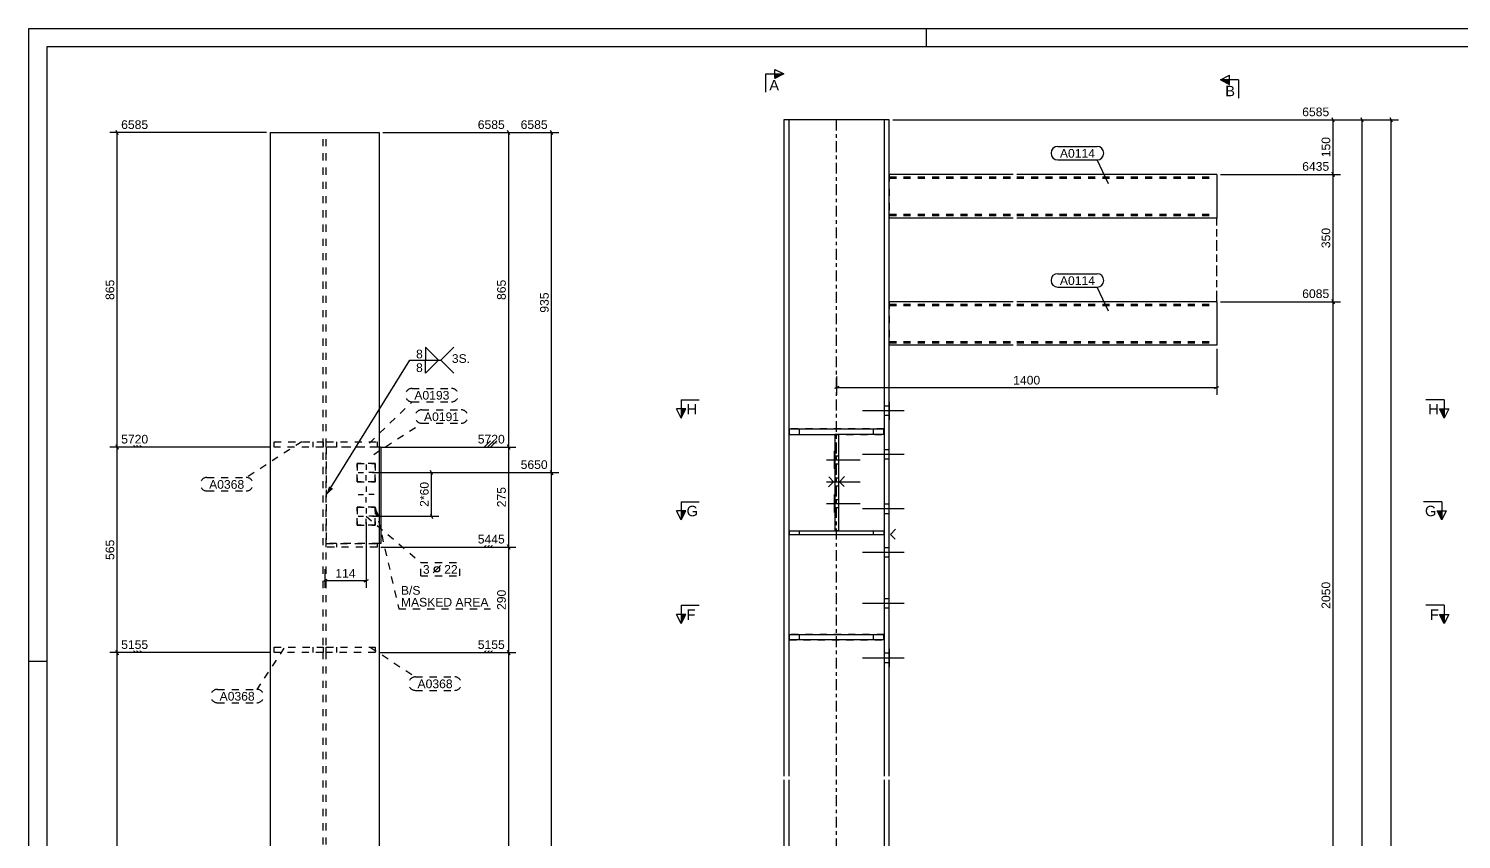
# Model space of a CAD drawing. Header units: millimetres. Extents: x -222 to 619, y -24 to 570.
# Drawn here: x -222.2 to 171.9, y 346.9 to 569.8 of the extents above; entities that cross this region are included whole.
import ezdxf

# ---------------------------------------------------------------- set-up
doc = ezdxf.new("R2010")
doc.units = ezdxf.units.MM
for name, pattern in [('DXK_LINE_DOT2', [3.9198, 1.9599, -1.9599]), ('DXK_LINE_DOT3', [5.9187, 2.979, -0.9799, 0.9799, -0.9799]), ('DXK_LINE_DOT6', [6.9771, 2.979, -1.0191, 1.9599, -1.0191])]:
    doc.linetypes.add(name, pattern=pattern)
doc.styles.add('Arial', font='ARIAL.TTF', dxfattribs={"height": 0.2})

# ---------------------------------------------------------------- blocks, each defined once
blk = doc.blocks.new('Unknown-43704914-2219')
at = {"color": 5, "linetype": 'Continuous'}
for p, q in [((618.77, 569.83), (-222.23, 569.83)), ((-222.23, 569.83), (-222.23, -24.17)), ((613.77, 564.83), (-217.23, 564.83)), ((-217.23, 564.83), (-217.23, -19.17))]:
    blk.add_line(p, q, dxfattribs=at)
at = {"color": 7, "linetype": 'Continuous'}
for p, q in [((24.77, 564.83), (24.77, 569.83)), ((-217.23, 395.83), (-222.23, 395.83))]:
    blk.add_line(p, q, dxfattribs=at)
blk = doc.blocks.new('Part-43704914-8169 - 8151')
at = {"color": 7, "linetype": 'DXK_LINE_DOT2'}
for p, q in [((-154.73, 398.25), (-154.73, 399.75)), ((-154.73, 399.75), (-141.23, 399.75)), ((-141.23, 398.25), (-154.73, 398.25)), ((-144.03, 399.75), (-144.03, 398.25)), ((-141.23, 399.75), (-141.23, 398.25))]:
    blk.add_line(p, q, dxfattribs=at)
blk = doc.blocks.new('Part-43704914-8161 - 8151')
at = {"color": 7, "linetype": 'DXK_LINE_DOT2'}
for p, q in [((-140.38, 454.75), (-140.38, 428.25)), ((-125.8, 454.75), (-140.38, 454.75)), ((-125.8, 428.25), (-140.38, 428.25))]:
    blk.add_line(p, q, dxfattribs=at)
at = {"color": 2, "linetype": 'Continuous'}
for p, q in [((-125.38, 454.75), (-125.8, 454.75)), ((-125.38, 454.75), (-125.38, 428.25)), ((-125.38, 428.25), (-125.8, 428.25))]:
    blk.add_line(p, q, dxfattribs=at)
blk = doc.blocks.new('Part-43704914-8164 - 8151')
at = {"color": 7, "linetype": 'DXK_LINE_DOT2'}
for p, q in [((-140.38, 427.25), (-140.38, 428.25)), ((-140.38, 428.25), (-126.38, 428.25)), ((-126.38, 427.25), (-140.38, 427.25)), ((-137.58, 428.25), (-137.58, 427.25)), ((-126.38, 428.25), (-126.38, 427.25))]:
    blk.add_line(p, q, dxfattribs=at)
blk = doc.blocks.new('Part-43704914-8165 - 8151')
at = {"color": 7, "linetype": 'DXK_LINE_DOT2'}
for p, q in [((-140.38, 454.75), (-140.38, 456.25)), ((-140.38, 456.25), (-126.38, 456.25)), ((-126.38, 454.75), (-140.38, 454.75)), ((-137.58, 456.25), (-137.58, 454.75)), ((-126.38, 456.25), (-126.38, 454.75))]:
    blk.add_line(p, q, dxfattribs=at)
blk = doc.blocks.new('Part-43704914-8167 - 8151')
at = {"color": 7, "linetype": 'DXK_LINE_DOT2'}
for p, q in [((-154.73, 454.75), (-154.73, 456.25)), ((-154.73, 456.25), (-141.23, 456.25)), ((-141.23, 454.75), (-154.73, 454.75)), ((-144.03, 456.25), (-144.03, 454.75)), ((-141.23, 456.25), (-141.23, 454.75))]:
    blk.add_line(p, q, dxfattribs=at)
blk = doc.blocks.new('Part-43704914-8168 - 8151')
at = {"color": 7, "linetype": 'DXK_LINE_DOT2'}
for p, q in [((-140.38, 398.25), (-140.38, 399.75)), ((-140.38, 399.75), (-126.88, 399.75)), ((-126.88, 398.25), (-140.38, 398.25)), ((-137.58, 399.75), (-137.58, 398.25)), ((-126.88, 399.75), (-126.88, 398.25))]:
    blk.add_line(p, q, dxfattribs=at)
blk = doc.blocks.new('Part-43704914-8170 - 8151')
at = {"color": 2, "linetype": 'Continuous'}
for p, q in [((-155.8, 541.25), (-125.8, 541.25)), ((-155.8, 541.25), (-155.8, 208.25)), ((-125.8, 541.25), (-125.8, 208.25))]:
    blk.add_line(p, q, dxfattribs=at)
at = {"color": 7, "linetype": 'DXK_LINE_DOT2'}
for p, q in [((-141.23, 208.25), (-141.23, 541.25)), ((-140.38, 208.25), (-140.38, 541.25))]:
    blk.add_line(p, q, dxfattribs=at)
blk = doc.blocks.new('Bolt-43704914-8171 - 8151')
at = {"color": 3, "linetype": 'Continuous'}
for p, q in [((-129.38, 449.95), (-129.38, 448.48)), ((-131.58, 447.75), (-130.11, 447.75)), ((-129.38, 445.55), (-129.38, 447.02)), ((-127.18, 447.75), (-128.64, 447.75)), ((-131.58, 441.75), (-130.11, 441.75)), ((-129.38, 443.95), (-129.38, 442.48)), ((-127.18, 441.75), (-128.64, 441.75)), ((-129.38, 439.55), (-129.38, 441.02)), ((-129.38, 437.95), (-129.38, 436.48)), ((-131.58, 435.75), (-130.11, 435.75)), ((-129.38, 433.55), (-129.38, 435.02)), ((-127.18, 435.75), (-128.64, 435.75))]:
    blk.add_line(p, q, dxfattribs=at)
blk = doc.blocks.new('Surfacing-43704914-8176 - 8151')
at = {"color": 246, "linetype": 'DXK_LINE_DOT2'}
for p, q in [((-126.88, 438.25), (-131.88, 438.25)), ((-131.88, 438.25), (-131.88, 433.25)), ((-126.88, 433.25), (-126.88, 438.25)), ((-131.88, 433.25), (-126.88, 433.25))]:
    blk.add_line(p, q, dxfattribs=at)
blk = doc.blocks.new('Surfacing-43704914-8177 - 8151')
at = {"color": 246, "linetype": 'DXK_LINE_DOT2'}
for p, q in [((-126.88, 450.25), (-131.88, 450.25)), ((-131.88, 450.25), (-131.88, 445.25)), ((-126.88, 445.25), (-126.88, 450.25)), ((-131.88, 445.25), (-126.88, 445.25))]:
    blk.add_line(p, q, dxfattribs=at)
blk = doc.blocks.new('Surfacing-43704914-8178 - 8151')
at = {"color": 246, "linetype": 'DXK_LINE_DOT2'}
for p, q in [((-131.88, 438.25), (-126.88, 438.25)), ((-131.88, 433.25), (-131.88, 438.25)), ((-126.88, 438.25), (-126.88, 433.25)), ((-126.88, 433.25), (-131.88, 433.25))]:
    blk.add_line(p, q, dxfattribs=at)
blk = doc.blocks.new('Surfacing-43704914-8179 - 8151')
at = {"color": 246, "linetype": 'DXK_LINE_DOT2'}
for p, q in [((-131.88, 450.25), (-126.88, 450.25)), ((-131.88, 445.25), (-131.88, 450.25)), ((-126.88, 450.25), (-126.88, 445.25)), ((-126.88, 445.25), (-131.88, 445.25))]:
    blk.add_line(p, q, dxfattribs=at)
blk = doc.blocks.new('Part-43704914-4250 - 4207')
at = {"color": 2, "linetype": 'Continuous'}
for p, q in [((48.6, 494.75), (14.5, 494.75)), ((104.6, 494.75), (49.6, 494.75)), ((104.6, 494.75), (104.6, 482.75)), ((48.6, 482.75), (14.5, 482.75)), ((104.6, 482.75), (49.6, 482.75))]:
    blk.add_line(p, q, dxfattribs=at)
at = {"color": 7, "linetype": 'DXK_LINE_DOT2'}
for p, q in [((14.5, 494.75), (14.5, 482.75)), ((14.5, 494.07), (48.6, 494.07)), ((14.5, 493.686), (48.6, 493.686)), ((49.6, 494.07), (104.6, 494.07)), ((49.6, 493.686), (104.6, 493.686)), ((14.5, 483.814), (48.6, 483.814)), ((14.5, 483.43), (48.6, 483.43)), ((49.6, 483.814), (104.6, 483.814)), ((49.6, 483.43), (104.6, 483.43))]:
    blk.add_line(p, q, dxfattribs=at)
blk = doc.blocks.new('Part-43704914-4251 - 4207')
at = {"color": 2, "linetype": 'Continuous'}
for p, q in [((48.6, 529.75), (14.5, 529.75)), ((104.6, 529.75), (49.6, 529.75)), ((104.6, 529.75), (104.6, 517.75)), ((48.6, 517.75), (14.5, 517.75)), ((104.6, 517.75), (49.6, 517.75))]:
    blk.add_line(p, q, dxfattribs=at)
at = {"color": 7, "linetype": 'DXK_LINE_DOT2'}
for p, q in [((14.5, 529.75), (14.5, 517.75)), ((14.5, 529.07), (48.6, 529.07)), ((14.5, 528.686), (48.6, 528.686)), ((49.6, 529.07), (104.6, 529.07)), ((49.6, 528.686), (104.6, 528.686)), ((14.5, 518.814), (48.6, 518.814)), ((14.5, 518.43), (48.6, 518.43)), ((49.6, 518.814), (104.6, 518.814)), ((49.6, 518.43), (104.6, 518.43))]:
    blk.add_line(p, q, dxfattribs=at)
blk = doc.blocks.new('Part-43704914-4252 - 4207')
at = {"color": 2, "linetype": 'Continuous'}
for p, q in [((-0.5, 458.25), (0.5, 458.25)), ((-0.5, 458.25), (-0.5, 431.75)), ((0.5, 458.25), (0.5, 431.75)), ((-0.8, 445.25), (-2.1, 446.55)), ((0.8, 445.25), (2.2, 446.65)), ((-0.8, 445.25), (-2.2, 443.85)), ((0.8, 445.25), (2.1, 443.95)), ((-0.5, 431.75), (0.5, 431.75))]:
    blk.add_line(p, q, dxfattribs=at)
blk = doc.blocks.new('Part-43704914-4255 - 4207')
at = {"color": 2, "linetype": 'Continuous'}
for p, q in [((-13, 431.75), (-0.5, 431.75)), ((-13, 431.75), (-13, 430.75)), ((-13, 430.75), (13, 430.75)), ((0.5, 431.75), (13, 431.75)), ((13, 431.75), (13, 430.75))]:
    blk.add_line(p, q, dxfattribs=at)
at = {"color": 7, "linetype": 'DXK_LINE_DOT2'}
for p, q in [((-10.2, 430.75), (-10.2, 431.75)), ((0.5, 431.75), (-0.5, 431.75)), ((10.2, 430.75), (10.2, 431.75))]:
    blk.add_line(p, q, dxfattribs=at)
blk = doc.blocks.new('Part-43704914-4256 - 4207')
at = {"color": 2, "linetype": 'Continuous'}
for p, q in [((-13, 459.75), (13, 459.75)), ((-13, 459.75), (-13, 458.25)), ((-13, 458.25), (-0.5, 458.25)), ((13, 458.25), (0.5, 458.25)), ((13, 459.75), (13, 458.25))]:
    blk.add_line(p, q, dxfattribs=at)
at = {"color": 7, "linetype": 'DXK_LINE_DOT2'}
for p, q in [((-10.2, 458.25), (-10.2, 459.75)), ((0.5, 458.25), (-0.5, 458.25)), ((10.2, 458.25), (10.2, 459.75))]:
    blk.add_line(p, q, dxfattribs=at)
blk = doc.blocks.new('Part-43704914-4258 - 4207')
at = {"color": 7, "linetype": 'DXK_LINE_DOT2'}
for p, q in [((13, 459.75), (-13, 459.75)), ((-13, 459.75), (-13, 458.25)), ((-13, 458.25), (13, 458.25)), ((-10.2, 458.25), (-10.2, 459.75)), ((10.2, 458.25), (10.2, 459.75)), ((13, 458.25), (13, 459.75))]:
    blk.add_line(p, q, dxfattribs=at)
blk = doc.blocks.new('Part-43704914-4259 - 4207')
at = {"color": 2, "linetype": 'Continuous'}
for p, q in [((-13, 403.25), (13, 403.25)), ((-13, 401.75), (-13, 403.25)), ((13, 403.25), (13, 401.75)), ((13, 401.75), (-13, 401.75))]:
    blk.add_line(p, q, dxfattribs=at)
at = {"color": 7, "linetype": 'DXK_LINE_DOT2'}
for p, q in [((-10.2, 401.75), (-10.2, 403.25)), ((10.2, 401.75), (10.2, 403.25))]:
    blk.add_line(p, q, dxfattribs=at)
blk = doc.blocks.new('Part-43704914-4260 - 4207')
at = {"color": 7, "linetype": 'DXK_LINE_DOT2'}
for p, q in [((13, 403.25), (-13, 403.25)), ((-13, 403.25), (-13, 401.75)), ((-10.2, 401.75), (-10.2, 403.25)), ((10.2, 401.75), (10.2, 403.25)), ((13, 401.75), (13, 403.25)), ((-13, 401.75), (13, 401.75))]:
    blk.add_line(p, q, dxfattribs=at)
blk = doc.blocks.new('Part-43704914-4261 - 4207')
at = {"color": 2, "linetype": 'Continuous'}
for p, q in [((-14.5, 544.75), (-14.5, 364.25)), ((14.5, 544.75), (-14.5, 544.75)), ((-13.1, 544.75), (-13.1, 364.25)), ((13.1, 544.75), (13.1, 364.25)), ((14.5, 364.25), (14.5, 544.75)), ((14.8, 430.75), (16.2, 432.15)), ((14.8, 430.75), (16.1, 429.45)), ((-14.5, 363.25), (-14.5, 48.25)), ((-13.1, 363.25), (-13.1, 48.25)), ((13.1, 363.25), (13.1, 48.25)), ((14.5, 48.25), (14.5, 363.25))]:
    blk.add_line(p, q, dxfattribs=at)
at = {"color": 7, "linetype": 'DXK_LINE_DOT3'}
for p, q in [((0, 364.25), (0, 544.75)), ((0, 48.25), (0, 363.25))]:
    blk.add_line(p, q, dxfattribs=at)
blk = doc.blocks.new('Bolt-43704914-4262 - 4207')
at = {"color": 3, "linetype": 'Continuous'}
for p, q in [((-2.75, 451.25), (6.5, 451.25)), ((-0.5, 452.35), (0.5, 452.35)), ((-0.5, 450.15), (0.5, 450.15)), ((-0.5, 446.35), (0.5, 446.35)), ((-2.75, 445.25), (6.5, 445.25)), ((-0.5, 444.15), (0.5, 444.15)), ((-2.75, 439.25), (6.5, 439.25)), ((-0.5, 440.35), (0.5, 440.35)), ((-0.5, 438.15), (0.5, 438.15))]:
    blk.add_line(p, q, dxfattribs=at)
blk = doc.blocks.new('Bolt-43704914-4266 - 4207')
at = {"color": 3, "linetype": 'Continuous'}
for p, q in [((14.5, 466.05), (13.1, 466.05)), ((14.5, 466.05), (13.1, 466.05)), ((18.6, 464.75), (7.1, 464.75)), ((18.6, 464.75), (7.1, 464.75)), ((14.5, 463.45), (13.1, 463.45)), ((14.5, 463.45), (13.1, 463.45)), ((14.5, 454.05), (13.1, 454.05)), ((14.5, 454.05), (13.1, 454.05)), ((18.6, 452.75), (7.1, 452.75)), ((18.6, 452.75), (7.1, 452.75)), ((14.5, 451.45), (13.1, 451.45)), ((14.5, 451.45), (13.1, 451.45)), ((18.6, 437.75), (7.1, 437.75)), ((18.6, 437.75), (7.1, 437.75)), ((14.5, 439.05), (13.1, 439.05)), ((14.5, 439.05), (13.1, 439.05)), ((14.5, 436.45), (13.1, 436.45)), ((14.5, 436.45), (13.1, 436.45)), ((18.6, 425.75), (7.1, 425.75)), ((18.6, 425.75), (7.1, 425.75)), ((14.5, 427.05), (13.1, 427.05)), ((14.5, 427.05), (13.1, 427.05)), ((14.5, 424.45), (13.1, 424.45)), ((14.5, 424.45), (13.1, 424.45)), ((18.6, 411.75), (7.1, 411.75)), ((18.6, 411.75), (7.1, 411.75)), ((14.5, 413.05), (13.1, 413.05)), ((14.5, 413.05), (13.1, 413.05)), ((14.5, 410.45), (13.1, 410.45)), ((14.5, 410.45), (13.1, 410.45)), ((14.5, 398.05), (13.1, 398.05)), ((14.5, 398.05), (13.1, 398.05)), ((18.6, 396.75), (7.1, 396.75)), ((18.6, 396.75), (7.1, 396.75)), ((14.5, 395.45), (13.1, 395.45)), ((14.5, 395.45), (13.1, 395.45))]:
    blk.add_line(p, q, dxfattribs=at)
blk = doc.blocks.new('Surfacing-43704914-4267 - 4207')
at = {"color": 7, "linetype": 'Continuous'}
for p, q in [((0.5, 441.75), (0.55, 441.75)), ((0.55, 441.75), (0.55, 436.75)), ((0.5, 436.75), (0.55, 436.75))]:
    blk.add_line(p, q, dxfattribs=at)
at = {"color": 246, "linetype": 'DXK_LINE_DOT2'}
blk.add_line((0.5, 441.75), (0.5, 436.75), dxfattribs=at)
blk = doc.blocks.new('Surfacing-43704914-4268 - 4207')
at = {"color": 7, "linetype": 'Continuous'}
for p, q in [((0.5, 453.75), (0.55, 453.75)), ((0.55, 453.75), (0.55, 448.75)), ((0.5, 448.75), (0.55, 448.75))]:
    blk.add_line(p, q, dxfattribs=at)
at = {"color": 246, "linetype": 'DXK_LINE_DOT2'}
blk.add_line((0.5, 453.75), (0.5, 448.75), dxfattribs=at)
blk = doc.blocks.new('Surfacing-43704914-4269 - 4207')
at = {"color": 7, "linetype": 'Continuous'}
for p, q in [((-0.5, 441.75), (-0.55, 441.75)), ((-0.55, 436.75), (-0.55, 441.75)), ((-0.5, 436.75), (-0.55, 436.75))]:
    blk.add_line(p, q, dxfattribs=at)
at = {"color": 246, "linetype": 'DXK_LINE_DOT2'}
blk.add_line((-0.5, 436.75), (-0.5, 441.75), dxfattribs=at)
blk = doc.blocks.new('Surfacing-43704914-4270 - 4207')
at = {"color": 7, "linetype": 'Continuous'}
for p, q in [((-0.5, 453.75), (-0.55, 453.75)), ((-0.55, 448.75), (-0.55, 453.75)), ((-0.5, 448.75), (-0.55, 448.75))]:
    blk.add_line(p, q, dxfattribs=at)
at = {"color": 246, "linetype": 'DXK_LINE_DOT2'}
blk.add_line((-0.5, 448.75), (-0.5, 453.75), dxfattribs=at)
blk = doc.blocks.new('Surfacing-43704914-4283 - 4207')
at = {"color": 7, "linetype": 'Continuous'}
for p, q in [((14.5, 467.25), (14.55, 467.25)), ((14.55, 462.25), (14.55, 467.25)), ((14.5, 462.25), (14.55, 462.25))]:
    blk.add_line(p, q, dxfattribs=at)
at = {"color": 246, "linetype": 'DXK_LINE_DOT2'}
blk.add_line((14.5, 462.25), (14.5, 467.25), dxfattribs=at)
blk = doc.blocks.new('Surfacing-43704914-4284 - 4207')
at = {"color": 7, "linetype": 'Continuous'}
for p, q in [((14.5, 467.25), (14.55, 467.25)), ((14.55, 462.25), (14.55, 467.25)), ((14.5, 462.25), (14.55, 462.25))]:
    blk.add_line(p, q, dxfattribs=at)
at = {"color": 246, "linetype": 'DXK_LINE_DOT2'}
blk.add_line((14.5, 462.25), (14.5, 467.25), dxfattribs=at)
blk = doc.blocks.new('Surfacing-43704914-4285 - 4207')
at = {"color": 7, "linetype": 'Continuous'}
for p, q in [((14.5, 399.25), (14.55, 399.25)), ((14.55, 394.25), (14.55, 399.25)), ((14.5, 394.25), (14.55, 394.25))]:
    blk.add_line(p, q, dxfattribs=at)
at = {"color": 246, "linetype": 'DXK_LINE_DOT2'}
blk.add_line((14.5, 394.25), (14.5, 399.25), dxfattribs=at)
blk = doc.blocks.new('Surfacing-43704914-4286 - 4207')
at = {"color": 7, "linetype": 'Continuous'}
for p, q in [((14.5, 399.25), (14.55, 399.25)), ((14.55, 394.25), (14.55, 399.25)), ((14.5, 394.25), (14.55, 394.25))]:
    blk.add_line(p, q, dxfattribs=at)
at = {"color": 246, "linetype": 'DXK_LINE_DOT2'}
blk.add_line((14.5, 394.25), (14.5, 399.25), dxfattribs=at)
blk = doc.blocks.new('Line-43704914-8993 - 4207')
at = {"color": 1, "linetype": 'DXK_LINE_DOT6'}
blk.add_line((104.6, 494.75), (104.6, 517.75), dxfattribs=at)
blk = doc.blocks.new('StraightDimension-43704914-8712 - 8151')
at = {"color": 7, "linetype": 'Continuous'}
for p, q in [((-125.38, 454.75), (-88.18, 454.75)), ((-96.93, 454.75), (-95.18, 456.5)), ((-96.93, 454.75), (-93.43, 454.75)), ((-96.05, 454.75), (-94.3, 456.5)), ((-95.18, 454.75), (-93.43, 456.5)), ((-89.88, 454.15), (-90.48, 455.35)), ((-90.18, 427.25), (-90.18, 454.75)), ((-125.38, 427.25), (-88.18, 427.25)), ((-96.93, 427.25), (-95.18, 429)), ((-96.93, 427.25), (-93.43, 427.25)), ((-96.05, 427.25), (-94.3, 429)), ((-95.18, 427.25), (-93.43, 429)), ((-90.48, 427.85), (-89.88, 426.65))]:
    blk.add_line(p, q, dxfattribs=at)
at = {"color": 0, "linetype": 'Continuous'}
blk.add_wipeout([(-90.78, 455.25), (-90.78, 458.75), (-99.19, 458.75), (-99.19, 455.25)], dxfattribs=at)
at = {"color": 0}
blk.add_wipeout([(-90.48, 444.28), (-93.98, 444.28), (-93.98, 437.72), (-90.48, 437.72)], dxfattribs=at)
at = {"color": 7, "linetype": 'Continuous', "style": 'Arial'}
blk.add_text('5720', height=2.388, dxfattribs=at).set_placement((-98.69, 455.75))
at = {"color": 7, "style": 'Arial'}
blk.add_text('275', height=2.388, rotation=90.0002, dxfattribs=at).set_placement((-90.98, 438.22))
blk = doc.blocks.new('StraightDimension-43704914-8464 - 8151')
at = {"color": 7, "linetype": 'Continuous'}
for p, q in [((-124.8, 541.25), (-76.38, 541.25)), ((-78.08, 540.65), (-78.68, 541.85)), ((-78.38, 447.75), (-78.38, 541.25)), ((-127.64, 447.75), (-76.38, 447.75)), ((-78.68, 448.35), (-78.08, 447.15))]:
    blk.add_line(p, q, dxfattribs=at)
at = {"color": 0, "linetype": 'Continuous'}
blk.add_wipeout([(-78.98, 541.75), (-78.98, 545.25), (-87.39, 545.25), (-87.39, 541.75)], dxfattribs=at)
at = {"color": 0}
blk.add_wipeout([(-78.68, 497.78), (-82.18, 497.78), (-82.18, 491.22), (-78.68, 491.22)], dxfattribs=at)
at = {"color": 7, "linetype": 'Continuous', "style": 'Arial'}
blk.add_text('6585', height=2.388, dxfattribs=at).set_placement((-86.89, 542.25))
at = {"color": 7, "style": 'Arial'}
blk.add_text('935', height=2.388, rotation=90.0002, dxfattribs=at).set_placement((-79.18, 491.72))
blk = doc.blocks.new('StraightDimension-43704914-8798 - 8151')
at = {"color": 7, "linetype": 'Continuous'}
for p, q in [((-129.38, 434.02), (-129.38, 416.04)), ((-140.2, 418.34), (-141.4, 417.74)), ((-140.8, 421.15), (-140.8, 416.04)), ((-140.8, 418.04), (-129.38, 418.04)), ((-129.98, 417.74), (-128.78, 418.34))]:
    blk.add_line(p, q, dxfattribs=at)
at = {"color": 0}
blk.add_wipeout([(-131.81, 418.34), (-131.81, 421.84), (-138.37, 421.84), (-138.37, 418.34)], dxfattribs=at)
at = {"color": 7, "style": 'Arial'}
blk.add_text('114', height=2.388, dxfattribs=at).set_placement((-137.87, 418.84))
blk = doc.blocks.new('StraightDimension-43704914-8465 - 8151')
at = {"color": 7, "linetype": 'Continuous'}
for p, q in [((-127.64, 447.75), (-76.38, 447.75)), ((-78.08, 447.15), (-78.68, 448.35)), ((-78.38, 16), (-78.38, 447.75))]:
    blk.add_line(p, q, dxfattribs=at)
at = {"color": 0, "linetype": 'Continuous'}
blk.add_wipeout([(-78.98, 448.25), (-78.98, 451.75), (-87.39, 451.75), (-87.39, 448.25)], dxfattribs=at)
at = {"color": 7, "linetype": 'Continuous', "style": 'Arial'}
blk.add_text('5650', height=2.388, dxfattribs=at).set_placement((-86.89, 448.75))
blk = doc.blocks.new('StraightDimension-43704914-8711 - 8151')
at = {"color": 7, "linetype": 'Continuous'}
for p, q in [((-124.8, 541.25), (-88.18, 541.25)), ((-89.88, 540.65), (-90.48, 541.85)), ((-90.18, 454.75), (-90.18, 541.25)), ((-125.38, 454.75), (-88.18, 454.75)), ((-96.93, 454.75), (-95.18, 456.5)), ((-96.93, 454.75), (-93.43, 454.75)), ((-96.05, 454.75), (-94.3, 456.5)), ((-95.18, 454.75), (-93.43, 456.5)), ((-90.48, 455.35), (-89.88, 454.15))]:
    blk.add_line(p, q, dxfattribs=at)
at = {"color": 0, "linetype": 'Continuous'}
blk.add_wipeout([(-90.78, 541.75), (-90.78, 545.25), (-99.19, 545.25), (-99.19, 541.75)], dxfattribs=at)
at = {"color": 0}
blk.add_wipeout([(-90.48, 501.28), (-93.98, 501.28), (-93.98, 494.72), (-90.48, 494.72)], dxfattribs=at)
at = {"color": 7, "linetype": 'Continuous', "style": 'Arial'}
blk.add_text('6585', height=2.388, dxfattribs=at).set_placement((-98.69, 542.25))
at = {"color": 7, "style": 'Arial'}
blk.add_text('865', height=2.388, rotation=90.0002, dxfattribs=at).set_placement((-90.98, 495.22))
blk = doc.blocks.new('StraightDimension-43704914-8713 - 8151')
at = {"color": 7, "linetype": 'Continuous'}
for p, q in [((-125.38, 427.25), (-88.18, 427.25)), ((-96.93, 427.25), (-95.18, 429)), ((-96.93, 427.25), (-93.43, 427.25)), ((-96.05, 427.25), (-94.3, 429)), ((-95.18, 427.25), (-93.43, 429)), ((-89.88, 426.65), (-90.48, 427.85)), ((-90.18, 398.25), (-90.18, 427.25)), ((-125.88, 398.25), (-88.18, 398.25)), ((-96.93, 398.25), (-95.18, 400)), ((-96.93, 398.25), (-93.43, 398.25)), ((-96.05, 398.25), (-94.3, 400)), ((-95.18, 398.25), (-93.43, 400)), ((-90.48, 398.85), (-89.88, 397.65))]:
    blk.add_line(p, q, dxfattribs=at)
at = {"color": 0, "linetype": 'Continuous'}
blk.add_wipeout([(-90.78, 427.75), (-90.78, 431.25), (-99.19, 431.25), (-99.19, 427.75)], dxfattribs=at)
at = {"color": 0}
blk.add_wipeout([(-90.48, 416.03), (-93.98, 416.03), (-93.98, 409.47), (-90.48, 409.47)], dxfattribs=at)
at = {"color": 7, "linetype": 'Continuous', "style": 'Arial'}
blk.add_text('5445', height=2.388, dxfattribs=at).set_placement((-98.69, 428.25))
at = {"color": 7, "style": 'Arial'}
blk.add_text('290', height=2.388, rotation=90.0002, dxfattribs=at).set_placement((-90.98, 409.97))
blk = doc.blocks.new('StraightDimension-43704914-8442 - 8151')
at = {"color": 7, "linetype": 'Continuous'}
for p, q in [((-127.64, 447.75), (-109.35, 447.75)), ((-111.1, 447.15), (-111.7, 448.35)), ((-111.4, 441.75), (-111.4, 447.75))]:
    blk.add_line(p, q, dxfattribs=at)
blk = doc.blocks.new('StraightDimension-43704914-8443 - 8151')
at = {"color": 7, "linetype": 'Continuous'}
for p, q in [((-111.4, 435.75), (-111.4, 441.75)), ((-127.64, 435.75), (-109.4, 435.75)), ((-111.7, 436.35), (-111.1, 435.15))]:
    blk.add_line(p, q, dxfattribs=at)
at = {"color": 0}
blk.add_wipeout([(-111.7, 445.68), (-115.2, 445.68), (-115.2, 437.82), (-111.7, 437.82)], dxfattribs=at)
at = {"color": 7, "style": 'Arial'}
blk.add_text('2*60', height=2.388, rotation=90.0002, dxfattribs=at).set_placement((-112.2, 438.32))
blk = doc.blocks.new('StraightDimension-43704914-8563 - 8151')
at = {"color": 7, "linetype": 'Continuous'}
for p, q in [((-156.8, 541.25), (-199.93, 541.25)), ((-197.58, 540.65), (-198.18, 541.85)), ((-197.88, 454.75), (-197.88, 541.25)), ((-155.73, 454.75), (-199.93, 454.75)), ((-198.18, 455.35), (-197.58, 454.15)), ((-192.88, 454.75), (-194.63, 456.5)), ((-191.13, 454.75), (-194.63, 454.75)), ((-192.01, 454.75), (-193.76, 456.5)), ((-191.13, 454.75), (-192.88, 456.5))]:
    blk.add_line(p, q, dxfattribs=at)
at = {"color": 0, "linetype": 'Continuous'}
blk.add_wipeout([(-188.87, 541.75), (-188.87, 545.25), (-197.28, 545.25), (-197.28, 541.75)], dxfattribs=at)
at = {"color": 0}
blk.add_wipeout([(-198.18, 501.28), (-201.68, 501.28), (-201.68, 494.72), (-198.18, 494.72)], dxfattribs=at)
at = {"color": 7, "linetype": 'Continuous', "style": 'Arial'}
blk.add_text('6585', height=2.388, dxfattribs=at).set_placement((-196.78, 542.25))
at = {"color": 7, "style": 'Arial'}
blk.add_text('865', height=2.388, rotation=90.0002, dxfattribs=at).set_placement((-198.68, 495.22))
blk = doc.blocks.new('StraightDimension-43704914-8564 - 8151')
at = {"color": 7, "linetype": 'Continuous'}
for p, q in [((-155.73, 454.75), (-199.93, 454.75)), ((-197.58, 454.15), (-198.18, 455.35)), ((-197.88, 398.25), (-197.88, 454.75)), ((-192.88, 454.75), (-194.63, 456.5)), ((-191.13, 454.75), (-194.63, 454.75)), ((-192.01, 454.75), (-193.76, 456.5)), ((-191.13, 454.75), (-192.88, 456.5)), ((-155.73, 398.25), (-199.93, 398.25)), ((-198.18, 398.85), (-197.58, 397.65)), ((-192.88, 398.25), (-194.63, 400)), ((-191.13, 398.25), (-194.63, 398.25)), ((-192.01, 398.25), (-193.76, 400)), ((-191.13, 398.25), (-192.88, 400))]:
    blk.add_line(p, q, dxfattribs=at)
at = {"color": 0, "linetype": 'Continuous'}
blk.add_wipeout([(-188.87, 455.25), (-188.87, 458.75), (-197.28, 458.75), (-197.28, 455.25)], dxfattribs=at)
at = {"color": 0}
blk.add_wipeout([(-198.18, 429.78), (-201.68, 429.78), (-201.68, 423.22), (-198.18, 423.22)], dxfattribs=at)
at = {"color": 7, "linetype": 'Continuous', "style": 'Arial'}
blk.add_text('5720', height=2.388, dxfattribs=at).set_placement((-196.78, 455.75))
at = {"color": 7, "style": 'Arial'}
blk.add_text('565', height=2.388, rotation=90.0002, dxfattribs=at).set_placement((-198.68, 423.72))
blk = doc.blocks.new('StraightDimension-43704914-8565 - 8151')
at = {"color": 7, "linetype": 'Continuous'}
for p, q in [((-155.73, 398.25), (-199.93, 398.25)), ((-197.58, 397.65), (-198.18, 398.85)), ((-197.88, 16), (-197.88, 398.25)), ((-192.88, 398.25), (-194.63, 400)), ((-191.13, 398.25), (-194.63, 398.25)), ((-192.01, 398.25), (-193.76, 400)), ((-191.13, 398.25), (-192.88, 400))]:
    blk.add_line(p, q, dxfattribs=at)
at = {"color": 0, "linetype": 'Continuous'}
blk.add_wipeout([(-188.87, 398.75), (-188.87, 402.25), (-197.28, 402.25), (-197.28, 398.75)], dxfattribs=at)
at = {"color": 7, "linetype": 'Continuous', "style": 'Arial'}
blk.add_text('5155', height=2.388, dxfattribs=at).set_placement((-196.78, 399.25))
blk = doc.blocks.new('StraightDimension-43704914-8714 - 8151')
at = {"color": 7, "linetype": 'Continuous'}
for p, q in [((-125.88, 398.25), (-88.18, 398.25)), ((-96.93, 398.25), (-95.18, 400)), ((-96.93, 398.25), (-93.43, 398.25)), ((-96.05, 398.25), (-94.3, 400)), ((-95.18, 398.25), (-93.43, 400)), ((-89.88, 397.65), (-90.48, 398.85)), ((-90.18, 16), (-90.18, 398.25))]:
    blk.add_line(p, q, dxfattribs=at)
at = {"color": 0, "linetype": 'Continuous'}
blk.add_wipeout([(-90.78, 398.75), (-90.78, 402.25), (-99.19, 402.25), (-99.19, 398.75)], dxfattribs=at)
at = {"color": 7, "linetype": 'Continuous', "style": 'Arial'}
blk.add_text('5155', height=2.388, dxfattribs=at).set_placement((-98.69, 399.25))
blk = doc.blocks.new('StraightDimension-43704914-5683 - 4207')
at = {"color": 7, "linetype": 'Continuous'}
for p, q in [((15.5, 544.75), (146.6, 544.75)), ((144.9, 544.15), (144.3, 545.35)), ((144.6, 16), (144.6, 544.75))]:
    blk.add_line(p, q, dxfattribs=at)
blk = doc.blocks.new('StraightDimension-43704914-5686 - 4207')
at = {"color": 7, "linetype": 'Continuous'}
for p, q in [((15.5, 544.75), (154.6, 544.75)), ((152.9, 544.15), (152.3, 545.35)), ((152.6, 14.5), (152.6, 544.75))]:
    blk.add_line(p, q, dxfattribs=at)
blk = doc.blocks.new('StraightDimension-43704914-8999 - 4207')
at = {"color": 7, "linetype": 'Continuous'}
for p, q in [((104.6, 481.75), (104.6, 469.17)), ((0, 474.17), (0, 469.17)), ((0.6, 471.47), (-0.6, 470.87)), ((0, 471.17), (104.6, 471.17)), ((104, 470.87), (105.2, 471.47))]:
    blk.add_line(p, q, dxfattribs=at)
at = {"color": 0}
blk.add_wipeout([(56.51, 471.47), (56.51, 474.97), (48.09, 474.97), (48.09, 471.47)], dxfattribs=at)
at = {"color": 7, "style": 'Arial'}
blk.add_text('1400', height=2.388, dxfattribs=at).set_placement((48.59, 471.97))
blk = doc.blocks.new('StraightDimension-43704914-11006 - 4207')
at = {"color": 7, "linetype": 'Continuous'}
for p, q in [((15.5, 544.75), (138.6, 544.75)), ((136.9, 544.15), (136.3, 545.35)), ((136.6, 529.75), (136.6, 544.75)), ((105.6, 529.75), (138.6, 529.75)), ((136.3, 530.35), (136.9, 529.15))]:
    blk.add_line(p, q, dxfattribs=at)
at = {"color": 0, "linetype": 'Continuous'}
blk.add_wipeout([(136, 545.25), (136, 548.75), (127.59, 548.75), (127.59, 545.25)], dxfattribs=at)
at = {"color": 0}
blk.add_wipeout([(136.3, 540.53), (132.8, 540.53), (132.8, 533.97), (136.3, 533.97)], dxfattribs=at)
at = {"color": 7, "linetype": 'Continuous', "style": 'Arial'}
blk.add_text('6585', height=2.388, dxfattribs=at).set_placement((128.09, 545.75))
at = {"color": 7, "style": 'Arial'}
blk.add_text('150', height=2.388, rotation=90.0002, dxfattribs=at).set_placement((135.8, 534.47))
blk = doc.blocks.new('StraightDimension-43704914-11007 - 4207')
at = {"color": 7, "linetype": 'Continuous'}
for p, q in [((105.6, 529.75), (138.6, 529.75)), ((136.9, 529.15), (136.3, 530.35)), ((136.6, 494.75), (136.6, 529.75)), ((105.6, 494.75), (138.6, 494.75)), ((136.3, 495.35), (136.9, 494.15))]:
    blk.add_line(p, q, dxfattribs=at)
at = {"color": 0, "linetype": 'Continuous'}
blk.add_wipeout([(136, 530.25), (136, 533.75), (127.59, 533.75), (127.59, 530.25)], dxfattribs=at)
at = {"color": 0}
blk.add_wipeout([(136.3, 515.53), (132.8, 515.53), (132.8, 508.97), (136.3, 508.97)], dxfattribs=at)
at = {"color": 7, "linetype": 'Continuous', "style": 'Arial'}
blk.add_text('6435', height=2.388, dxfattribs=at).set_placement((128.09, 530.75))
at = {"color": 7, "style": 'Arial'}
blk.add_text('350', height=2.388, rotation=90.0002, dxfattribs=at).set_placement((135.8, 509.47))
blk = doc.blocks.new('StraightDimension-43704914-11008 - 4207')
at = {"color": 7, "linetype": 'Continuous'}
for p, q in [((105.6, 494.75), (138.6, 494.75)), ((136.9, 494.15), (136.3, 495.35)), ((136.6, 333.25), (136.6, 494.75)), ((105.6, 333.25), (138.6, 333.25)), ((136.3, 333.85), (136.9, 332.65))]:
    blk.add_line(p, q, dxfattribs=at)
at = {"color": 0, "linetype": 'Continuous'}
blk.add_wipeout([(136, 495.25), (136, 498.75), (127.59, 498.75), (127.59, 495.25)], dxfattribs=at)
at = {"color": 0}
blk.add_wipeout([(136.3, 418.21), (132.8, 418.21), (132.8, 409.79), (136.3, 409.79)], dxfattribs=at)
at = {"color": 7, "linetype": 'Continuous', "style": 'Arial'}
blk.add_text('6085', height=2.388, dxfattribs=at).set_placement((128.09, 495.75))
at = {"color": 7, "style": 'Arial'}
blk.add_text('2050', height=2.388, rotation=90.0002, dxfattribs=at).set_placement((135.8, 410.29))
blk = doc.blocks.new('Mark-43704914-8829 - 8151')
at = {"color": 0}
blk.add_wipeout([(-103.86, 461.91), (-103.86, 464.41), (-113.49, 464.41), (-113.49, 461.91)], dxfattribs=at)
blk.add_wipeout([(-103.86, 461.91), (-103.86, 464.41), (-113.49, 464.41), (-113.49, 461.91)], dxfattribs=at)
at = {"color": 3, "linetype": 'DXK_LINE_DOT2'}
for p, q in [((-127.32, 452.72), (-114.09, 461.31)), ((-114.09, 465.01), (-103.26, 465.01)), ((-114.09, 461.31), (-103.26, 461.31))]:
    blk.add_line(p, q, dxfattribs=at)
for centre, start, end in [((-114.09, 463.16), 90, 270), ((-103.26, 463.16), 270, 90)]:
    blk.add_arc(centre, 1.85, start, end, dxfattribs=at)
at = {"color": 3, "style": 'Arial'}
blk.add_text('A0191', height=2.388, dxfattribs=at).set_placement((-113.49, 461.91))
blk = doc.blocks.new('Mark-43704914-8329 - 8151')
at = {"color": 0}
blk.add_wipeout([(-106.5, 467.81), (-106.5, 470.31), (-116.14, 470.31), (-116.14, 467.81)], dxfattribs=at)
blk.add_wipeout([(-106.5, 467.81), (-106.5, 470.31), (-116.14, 470.31), (-116.14, 467.81)], dxfattribs=at)
at = {"color": 3, "linetype": 'DXK_LINE_DOT2'}
for p, q in [((-116.74, 470.91), (-105.9, 470.91)), ((-128.5, 455.88), (-116.74, 467.21)), ((-116.74, 467.21), (-105.9, 467.21))]:
    blk.add_line(p, q, dxfattribs=at)
for centre, start, end in [((-116.74, 469.06), 90, 270), ((-105.9, 469.06), 270, 90)]:
    blk.add_arc(centre, 1.85, start, end, dxfattribs=at)
at = {"color": 3, "style": 'Arial'}
blk.add_text('A0193', height=2.388, dxfattribs=at).set_placement((-116.14, 467.81))
blk = doc.blocks.new('Mark-43704914-8325 - 8151')
at = {"color": 0}
blk.add_wipeout([(-162.96, 443.3), (-162.96, 445.8), (-172.59, 445.8), (-172.59, 443.3)], dxfattribs=at)
blk.add_wipeout([(-162.96, 443.3), (-162.96, 445.8), (-172.59, 445.8), (-172.59, 443.3)], dxfattribs=at)
at = {"color": 3, "linetype": 'DXK_LINE_DOT2'}
for p, q in [((-147.05, 456.25), (-162.36, 446.4)), ((-173.19, 446.4), (-162.36, 446.4)), ((-173.19, 442.7), (-162.36, 442.7))]:
    blk.add_line(p, q, dxfattribs=at)
for centre, start, end in [((-173.19, 444.55), 90, 270), ((-162.36, 444.55), 270, 90)]:
    blk.add_arc(centre, 1.85, start, end, dxfattribs=at)
at = {"color": 3, "style": 'Arial'}
blk.add_text('A0368', height=2.388, dxfattribs=at).set_placement((-172.59, 443.3))
blk = doc.blocks.new('Mark-43704914-8343 - 8151')
at = {"color": 0}
blk.add_wipeout([(-105.63, 388.46), (-105.63, 390.96), (-115.26, 390.96), (-115.26, 388.46)], dxfattribs=at)
blk.add_wipeout([(-105.63, 388.46), (-105.63, 390.96), (-115.26, 390.96), (-115.26, 388.46)], dxfattribs=at)
at = {"color": 3, "linetype": 'DXK_LINE_DOT2'}
for p, q in [((-128.28, 399.75), (-115.86, 391.56)), ((-115.86, 391.56), (-105.03, 391.56)), ((-115.86, 387.86), (-105.03, 387.86))]:
    blk.add_line(p, q, dxfattribs=at)
for centre, start, end in [((-115.86, 389.71), 90, 270), ((-105.03, 389.71), 270, 90)]:
    blk.add_arc(centre, 1.85, start, end, dxfattribs=at)
at = {"color": 3, "style": 'Arial'}
blk.add_text('A0368', height=2.388, dxfattribs=at).set_placement((-115.26, 388.46))
blk = doc.blocks.new('Mark-43704914-8350 - 8151')
at = {"color": 0}
blk.add_wipeout([(-160.06, 385.04), (-160.06, 387.54), (-169.7, 387.54), (-169.7, 385.04)], dxfattribs=at)
blk.add_wipeout([(-160.06, 385.04), (-160.06, 387.54), (-169.7, 387.54), (-169.7, 385.04)], dxfattribs=at)
at = {"color": 3, "linetype": 'DXK_LINE_DOT2'}
for p, q in [((-152, 399.42), (-159.46, 388.14)), ((-170.3, 388.14), (-159.46, 388.14)), ((-170.3, 384.44), (-159.46, 384.44))]:
    blk.add_line(p, q, dxfattribs=at)
for centre, start, end in [((-170.3, 386.29), 90, 270), ((-159.46, 386.29), 270, 90)]:
    blk.add_arc(centre, 1.85, start, end, dxfattribs=at)
at = {"color": 3, "style": 'Arial'}
blk.add_text('A0368', height=2.388, dxfattribs=at).set_placement((-169.7, 385.04))
blk = doc.blocks.new('Mark-43704914-8817 - 8151')
at = {"color": 0}
blk.add_wipeout([(-111.93, 419.93), (-111.93, 422.43), (-113.78, 422.43), (-113.78, 419.93)], dxfattribs=at)
blk.add_wipeout([(-111.93, 419.93), (-111.93, 422.43), (-113.78, 422.43), (-113.78, 419.93)], dxfattribs=at)
at = {"color": 3, "linetype": 'DXK_LINE_DOT2'}
for p in [(-129.38, 435.75), (-114.38, 419.33)]:
    blk.add_line(p, (-114.38, 423.03), dxfattribs=at)
at = {"color": 0}
blk.add_wipeout([(-108.68, 419.93), (-108.68, 422.43), (-111.18, 422.43), (-111.18, 419.93)], dxfattribs=at)
at = {"color": 3, "style": 'Arial'}
blk.add_text('3', height=2.39, dxfattribs=at).set_placement((-113.78, 419.93))
at = {"color": 0}
blk.add_wipeout([(-104.22, 419.93), (-104.22, 422.43), (-107.93, 422.43), (-107.93, 419.93)], dxfattribs=at)
blk.add_wipeout([(-104.22, 419.93), (-104.22, 422.43), (-107.93, 422.43), (-107.93, 419.93)], dxfattribs=at)
at = {"color": 3, "linetype": 'DXK_LINE_DOT2'}
for p, q in [((-114.38, 423.03), (-103.62, 423.03)), ((-103.62, 419.33), (-103.62, 423.03)), ((-114.38, 419.33), (-103.62, 419.33))]:
    blk.add_line(p, q, dxfattribs=at)
at = {"color": 3, "linetype": 'Continuous'}
blk.add_line((-110.93, 420.18), (-108.93, 422.18), dxfattribs=at)
blk.add_circle((-109.93, 421.18), 0.75, dxfattribs=at)
at = {"color": 3, "style": 'Arial'}
blk.add_text('22', height=2.388, dxfattribs=at).set_placement((-107.93, 419.93))
blk = doc.blocks.new('Mark-43704914-8822 - 8151')
at = {"linetype": 'Continuous'}
blk.add_hatch(color=7, dxfattribs=at).paths.add_polyline_path([(-126.8, 435.7), (-126.88, 438.25), (-125.83, 435.93)])
at = {"color": 0}
blk.add_wipeout([(-114.46, 414.16), (-114.46, 416.66), (-119.83, 416.66), (-119.83, 414.16)], dxfattribs=at)
blk.add_wipeout([(-114.46, 414.16), (-114.46, 416.66), (-119.83, 416.66), (-119.83, 414.16)], dxfattribs=at)
blk.add_wipeout([(-95.76, 410.91), (-95.76, 413.41), (-119.83, 413.41), (-119.83, 410.91)], dxfattribs=at)
blk.add_wipeout([(-95.76, 410.91), (-95.76, 413.41), (-119.83, 413.41), (-119.83, 410.91)], dxfattribs=at)
at = {"color": 7, "linetype": 'DXK_LINE_DOT2'}
for p, q in [((-126.88, 438.25), (-120.43, 410.31)), ((-120.43, 410.31), (-95.16, 410.31))]:
    blk.add_line(p, q, dxfattribs=at)
at = {"color": 7, "style": 'Arial'}
for s, height, p in [('B/', 2.388, (-119.83, 414.16)), ('S', 2.39, (-116.68, 414.16)), ('MASKED AREA', 2.3877, (-119.83, 410.91))]:
    blk.add_text(s, height=height, dxfattribs=at).set_placement(p)
blk = doc.blocks.new('WeldMark-43704914-10591 - 8151')
at = {"linetype": 'Continuous'}
blk.add_hatch(color=3, dxfattribs=at).paths.add_polyline_path([(-138.53, 443.3), (-140.38, 441.5), (-139.6, 443.96)])
at = {"color": 3, "linetype": 'Continuous'}
for q in [(-105.25, 482.24), (-105.25, 475.1)]:
    blk.add_line((-108.82, 478.67), q, dxfattribs=at)
at = {"color": 0}
blk.add_wipeout([(-113.62, 478.97), (-113.62, 481.87), (-115.87, 481.87), (-115.87, 478.97)], dxfattribs=at)
at = {"color": 3, "linetype": 'Continuous'}
for p, q in [((-109.53, 478.67), (-113.11, 482.24)), ((-113.11, 482.24), (-113.11, 478.67)), ((-113.11, 478.67), (-109.53, 478.67))]:
    blk.add_line(p, q, dxfattribs=at)
at = {"color": 0, "linetype": 'Continuous'}
blk.add_wipeout([(-100.82, 477.92), (-100.82, 480.42), (-105.82, 480.42), (-105.82, 477.92)], dxfattribs=at)
at = {"color": 3, "linetype": 'Continuous', "style": 'Arial'}
blk.add_text('3S.', height=2.388, dxfattribs=at).set_placement((-105.82, 477.92))
at = {"color": 0, "linetype": 'Continuous'}
blk.add_wipeout([(-113.62, 475.22), (-113.62, 478.12), (-115.87, 478.12), (-115.87, 475.22)], dxfattribs=at)
at = {"color": 3, "linetype": 'Continuous'}
for p, q in [((-140.38, 441.5), (-117.42, 478.67)), ((-117.42, 478.67), (-108.82, 478.67)), ((-113.11, 478.67), (-109.53, 478.67)), ((-109.53, 478.67), (-113.11, 475.1)), ((-113.11, 475.1), (-113.11, 478.67))]:
    blk.add_line(p, q, dxfattribs=at)
at = {"color": 3, "style": 'Arial'}
blk.add_text('8', height=2.39, dxfattribs=at).set_placement((-115.67, 479.17))
at = {"color": 3, "linetype": 'Continuous', "style": 'Arial'}
blk.add_text('8', height=2.39, dxfattribs=at).set_placement((-115.67, 475.42))
blk = doc.blocks.new('Mark-43704914-4313 - 4207')
at = {"color": 0}
blk.add_wipeout([(71.07, 499.35), (71.07, 501.85), (61.44, 501.85), (61.44, 499.35)], dxfattribs=at)
blk.add_wipeout([(71.07, 499.35), (71.07, 501.85), (61.44, 501.85), (61.44, 499.35)], dxfattribs=at)
at = {"color": 3, "linetype": 'Continuous'}
for p, q in [((60.84, 502.45), (71.67, 502.45)), ((60.84, 498.75), (71.67, 498.75)), ((74.84, 492.16), (71.67, 498.75))]:
    blk.add_line(p, q, dxfattribs=at)
for centre, start, end in [((60.84, 500.6), 90, 270), ((71.67, 500.6), 270, 90)]:
    blk.add_arc(centre, 1.85, start, end, dxfattribs=at)
at = {"color": 3, "style": 'Arial'}
blk.add_text('A0114', height=2.388, dxfattribs=at).set_placement((61.44, 499.35))
blk = doc.blocks.new('Mark-43704914-4314 - 4207')
at = {"color": 0}
blk.add_wipeout([(71.07, 534.35), (71.07, 536.85), (61.44, 536.85), (61.44, 534.35)], dxfattribs=at)
blk.add_wipeout([(71.07, 534.35), (71.07, 536.85), (61.44, 536.85), (61.44, 534.35)], dxfattribs=at)
at = {"color": 3, "linetype": 'Continuous'}
for p, q in [((60.84, 537.45), (71.67, 537.45)), ((60.84, 533.75), (71.67, 533.75)), ((74.84, 527.16), (71.67, 533.75))]:
    blk.add_line(p, q, dxfattribs=at)
for centre, start, end in [((60.84, 535.6), 90, 270), ((71.67, 535.6), 270, 90)]:
    blk.add_arc(centre, 1.85, start, end, dxfattribs=at)
at = {"color": 3, "style": 'Arial'}
blk.add_text('A0114', height=2.388, dxfattribs=at).set_placement((61.44, 534.35))
blk = doc.blocks.new('SectionMark-43704914-5181 - 4207')
at = {"color": 0, "linetype": 'Continuous'}
blk.add_wipeout([(109.6, 551.25), (109.6, 554.25), (106.93, 554.25), (106.93, 551.25)], dxfattribs=at)
at = {"linetype": 'Continuous'}
blk.add_hatch(color=6, dxfattribs=at).paths.add_polyline_path([(108.1, 555.75), (108.1, 554.5), (105.6, 555.75)])
at = {"color": 6, "linetype": 'Continuous'}
for p, q in [((105.6, 555.75), (108.1, 557)), ((110.6, 555.75), (105.6, 555.75)), ((105.6, 555.75), (108.1, 554.5)), ((108.1, 554.5), (108.1, 557)), ((110.6, 555.75), (110.6, 550.75))]:
    blk.add_line(p, q, dxfattribs=at)
at = {"color": 6, "linetype": 'Continuous', "style": 'Arial'}
blk.add_text('B', height=2.87, dxfattribs=at).set_placement((106.93, 551.25))
blk = doc.blocks.new('SectionMark-43704914-5520 - 4207')
at = {"color": 0, "linetype": 'Continuous'}
for points in [[(-38.14, 435.75), (-38.14, 438.75), (-41.25, 438.75), (-41.25, 435.75)], [(164.97, 435.75), (164.97, 438.75), (161.86, 438.75), (161.86, 435.75)]]:
    blk.add_wipeout(points, dxfattribs=at)
at = {"linetype": 'Continuous'}
for points in [[(-42.75, 437.25), (-41.5, 437.25), (-42.75, 434.75)], [(165.22, 437.25), (166.47, 437.25), (166.47, 434.75)]]:
    blk.add_hatch(color=6, dxfattribs=at).paths.add_polyline_path(points)
at = {"color": 6, "linetype": 'Continuous'}
for p, q in [((-42.75, 439.75), (-37.75, 439.75)), ((-42.75, 439.75), (-42.75, 434.75)), ((166.47, 439.75), (161.47, 439.75)), ((166.47, 439.75), (166.47, 434.75)), ((-42.75, 434.75), (-44, 437.25)), ((-41.5, 437.25), (-44, 437.25)), ((-42.75, 434.75), (-41.5, 437.25)), ((165.22, 437.25), (167.72, 437.25)), ((166.47, 434.75), (165.22, 437.25)), ((167.72, 437.25), (166.47, 434.75))]:
    blk.add_line(p, q, dxfattribs=at)
at = {"color": 6, "linetype": 'Continuous', "style": 'Arial'}
for p in [(-41.25, 435.75), (161.86, 435.75)]:
    blk.add_text('G', height=2.87, dxfattribs=at).set_placement(p)
blk = doc.blocks.new('SectionMark-43704914-5424 - 4207')
at = {"color": 0, "linetype": 'Continuous'}
for points in [[(-38.81, 407.25), (-38.81, 410.25), (-41.25, 410.25), (-41.25, 407.25)], [(165.64, 407.25), (165.64, 410.25), (163.2, 410.25), (163.2, 407.25)]]:
    blk.add_wipeout(points, dxfattribs=at)
at = {"linetype": 'Continuous'}
for points in [[(-42.75, 408.75), (-41.5, 408.75), (-42.75, 406.25)], [(165.89, 408.75), (167.14, 408.75), (167.14, 406.25)]]:
    blk.add_hatch(color=6, dxfattribs=at).paths.add_polyline_path(points)
at = {"color": 6, "linetype": 'Continuous'}
for p, q in [((-42.75, 411.25), (-37.75, 411.25)), ((-42.75, 411.25), (-42.75, 406.25)), ((167.14, 411.25), (162.14, 411.25)), ((167.14, 411.25), (167.14, 406.25)), ((-42.75, 406.25), (-44, 408.75)), ((-41.5, 408.75), (-44, 408.75)), ((-42.75, 406.25), (-41.5, 408.75)), ((165.89, 408.75), (168.39, 408.75)), ((167.14, 406.25), (165.89, 408.75)), ((168.39, 408.75), (167.14, 406.25))]:
    blk.add_line(p, q, dxfattribs=at)
at = {"color": 6, "linetype": 'Continuous', "style": 'Arial'}
for p in [(-41.25, 407.25), (163.2, 407.25)]:
    blk.add_text('F', height=2.87, dxfattribs=at).set_placement(p)
blk = doc.blocks.new('SectionMark-43704914-5608 - 4207')
at = {"color": 0, "linetype": 'Continuous'}
for points in [[(-38.36, 463.75), (-38.36, 466.75), (-41.25, 466.75), (-41.25, 463.75)], [(165.64, 463.75), (165.64, 466.75), (162.76, 466.75), (162.76, 463.75)]]:
    blk.add_wipeout(points, dxfattribs=at)
at = {"linetype": 'Continuous'}
for points in [[(-42.75, 465.25), (-41.5, 465.25), (-42.75, 462.75)], [(165.89, 465.25), (167.14, 465.25), (167.14, 462.75)]]:
    blk.add_hatch(color=6, dxfattribs=at).paths.add_polyline_path(points)
at = {"color": 6, "linetype": 'Continuous'}
for p, q in [((-42.75, 462.75), (-44, 465.25)), ((-41.5, 465.25), (-44, 465.25)), ((-42.75, 467.75), (-37.75, 467.75)), ((-42.75, 467.75), (-42.75, 462.75)), ((-42.75, 462.75), (-41.5, 465.25)), ((167.14, 467.75), (162.14, 467.75)), ((165.89, 465.25), (168.39, 465.25)), ((167.14, 462.75), (165.89, 465.25)), ((167.14, 467.75), (167.14, 462.75)), ((168.39, 465.25), (167.14, 462.75))]:
    blk.add_line(p, q, dxfattribs=at)
at = {"color": 6, "linetype": 'Continuous', "style": 'Arial'}
for p in [(-41.25, 463.75), (162.76, 463.75)]:
    blk.add_text('H', height=2.87, dxfattribs=at).set_placement(p)
blk = doc.blocks.new('SectionMark-43704914-8203 - 4207')
at = {"color": 0, "linetype": 'Continuous'}
blk.add_wipeout([(-15.83, 552.87), (-15.83, 555.87), (-18.5, 555.87), (-18.5, 552.87)], dxfattribs=at)
at = {"linetype": 'Continuous'}
blk.add_hatch(color=6, dxfattribs=at).paths.add_polyline_path([(-17, 556.12), (-17, 557.37), (-14.5, 557.37)])
at = {"color": 6, "linetype": 'Continuous'}
for p, q in [((-19.5, 557.37), (-19.5, 552.37)), ((-19.5, 557.37), (-14.5, 557.37)), ((-17, 556.12), (-17, 558.62)), ((-17, 558.62), (-14.5, 557.37)), ((-14.5, 557.37), (-17, 556.12))]:
    blk.add_line(p, q, dxfattribs=at)
at = {"color": 6, "linetype": 'Continuous', "style": 'Arial'}
blk.add_text('A', height=2.87, dxfattribs=at).set_placement((-18.5, 552.87))

msp = doc.modelspace()

# ---------------------------------------------------------------- block references
for name in ['Unknown-43704914-2219', 'Part-43704914-4261 - 4207', 'Part-43704914-8170 - 8151', 'Part-43704914-4251 - 4207', 'Line-43704914-8993 - 4207', 'Part-43704914-4250 - 4207', 'Bolt-43704914-4266 - 4207', 'Surfacing-43704914-4283 - 4207', 'Surfacing-43704914-4284 - 4207', 'Part-43704914-4256 - 4207', 'Part-43704914-4258 - 4207', 'Part-43704914-4252 - 4207', 'Part-43704914-8167 - 8151', 'Part-43704914-8165 - 8151', 'Part-43704914-8161 - 8151', 'Surfacing-43704914-4270 - 4207', 'Surfacing-43704914-4268 - 4207', 'Surfacing-43704914-8177 - 8151', 'Surfacing-43704914-8179 - 8151', 'Bolt-43704914-8171 - 8151', 'Bolt-43704914-4262 - 4207', 'Surfacing-43704914-4269 - 4207', 'Surfacing-43704914-4267 - 4207', 'Surfacing-43704914-8176 - 8151', 'Surfacing-43704914-8178 - 8151', 'Part-43704914-4255 - 4207', 'Part-43704914-8164 - 8151', 'Part-43704914-4259 - 4207', 'Part-43704914-4260 - 4207', 'Part-43704914-8169 - 8151', 'Part-43704914-8168 - 8151', 'Surfacing-43704914-4285 - 4207', 'Surfacing-43704914-4286 - 4207']:
    msp.add_blockref(name, (0, 0))

# ---------------------------------------------------------------- next in the draw order: block references
for name in ['StraightDimension-43704914-8563 - 8151', 'StraightDimension-43704914-5683 - 4207', 'StraightDimension-43704914-8712 - 8151', 'StraightDimension-43704914-8798 - 8151']:
    msp.add_blockref(name, (0, 0))

# ---------------------------------------------------------------- next in the draw order: block references
for name in ['StraightDimension-43704914-8464 - 8151', 'StraightDimension-43704914-5686 - 4207', 'StraightDimension-43704914-8564 - 8151']:
    msp.add_blockref(name, (0, 0))

# ---------------------------------------------------------------- next in the draw order: block references
for name in ['StraightDimension-43704914-11006 - 4207', 'StraightDimension-43704914-8711 - 8151', 'Mark-43704914-4313 - 4207', 'StraightDimension-43704914-8999 - 4207', 'Mark-43704914-8325 - 8151', 'StraightDimension-43704914-8465 - 8151', 'StraightDimension-43704914-8565 - 8151']:
    msp.add_blockref(name, (0, 0))

# ---------------------------------------------------------------- next in the draw order: block references
for name in ['Mark-43704914-4314 - 4207', 'StraightDimension-43704914-11007 - 4207', 'Mark-43704914-8829 - 8151', 'StraightDimension-43704914-8442 - 8151', 'StraightDimension-43704914-8713 - 8151', 'Mark-43704914-8350 - 8151']:
    msp.add_blockref(name, (0, 0))

# ---------------------------------------------------------------- next in the draw order: block references
for name in ['StraightDimension-43704914-11008 - 4207', 'Mark-43704914-8329 - 8151', 'StraightDimension-43704914-8443 - 8151', 'StraightDimension-43704914-8714 - 8151']:
    msp.add_blockref(name, (0, 0))

# ---------------------------------------------------------------- next in the draw order: block references
for name in ['SectionMark-43704914-5181 - 4207', 'WeldMark-43704914-10591 - 8151', 'Mark-43704914-8817 - 8151', 'Mark-43704914-8343 - 8151']:
    msp.add_blockref(name, (0, 0))

# ---------------------------------------------------------------- next in the draw order: block references
for name in ['SectionMark-43704914-5608 - 4207', 'Mark-43704914-8822 - 8151', 'SectionMark-43704914-5520 - 4207', 'SectionMark-43704914-5424 - 4207']:
    msp.add_blockref(name, (0, 0))

# ---------------------------------------------------------------- next in the draw order: block references
msp.add_blockref('SectionMark-43704914-8203 - 4207', (0, 0))

doc.saveas('drawing.dxf')
